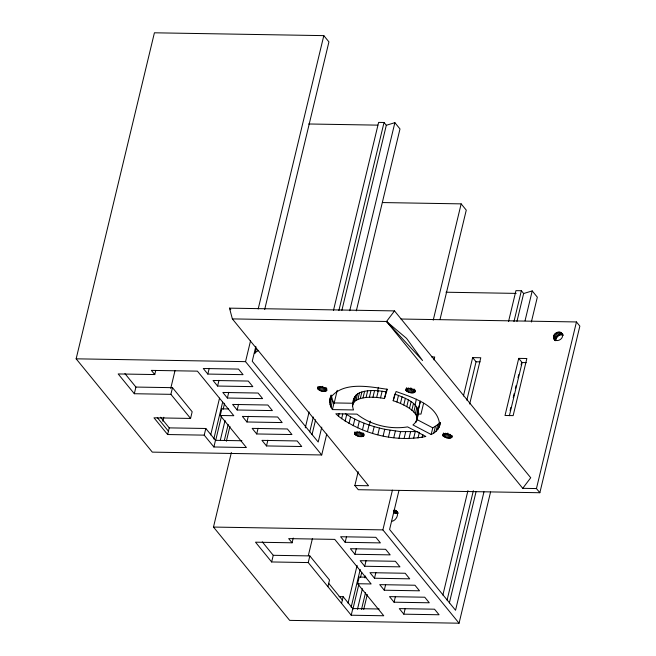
<?xml version="1.0" encoding="UTF-8"?>
<svg xmlns="http://www.w3.org/2000/svg" width="656" height="656" viewBox="0 0 656 656"><rect width="100%" height="100%" fill="white"/><g stroke="black" fill="none" stroke-linecap="round" stroke-linejoin="round"><path stroke-width="0.98" d="M386.909 389.098L386.048 391.862C377.315 390.361 367.926 389.492 359.496 392.813C353.289 395.371 351.075 404.129 353.535 409.943L332.412 409.59C329.632 405.711 328.951 400.66 330.714 396.208M439.684 425.416C438.651 404.842 412.05 397.47 396.076 391.509L393.19 400.734C401.464 403.178 426.58 414.157 412.944 424.932L431.172 434.502C436.117 432.435 439.848 427.974 440.373 422.562M354.051 399.725L354.224 398.069M553.508 337.405C553 332.477 561.872 329.501 562.553 335.306C563.061 340.234 554.189 343.211 553.508 337.405L555.78 340.193L556.313 337.947L559.043 334.56L558.994 335.355L557.92 336.02L557.403 335.659L557.01 336.913L556.009 337.053L556.313 337.947L554.041 335.167M393.19 400.734L394.789 394.067C403.653 397.446 421.726 403.383 417.536 415.74M326.729 434.092L321.719 454.961L152.315 452.132L76.145 358.824L154.414 32.8L323.818 35.629L328.927 41.894L264.68 309.517M135.915 387.065L172.495 387.671L192.167 411.763L190.568 418.43L170.896 394.338L134.316 393.723L135.915 387.065L124.935 373.617M134.316 393.723L118.17 373.945L154.75 374.56L155.669 370.747M162.86 421.226L163.82 417.249M170.74 388.418L175.037 370.525M170.896 394.338L172.495 387.671M228.624 408.942L221.851 408.827L220.252 415.494L246.402 447.523L213.881 446.982L204.213 435.141L167.624 434.534L169.223 427.876L160.54 417.232M207.829 374.068L203.278 368.5L238.513 369.082L243.056 374.658L207.829 374.068L209.198 368.36M204.213 435.141L205.812 428.483L169.223 427.876M217.603 386.048L213.052 380.472L248.288 381.062L252.839 386.63L217.603 386.048L218.973 380.332M210.699 434.936L219.539 398.118M213.815 438.979L222.646 402.169M213.881 446.982L215.48 440.324L205.812 428.483M215.758 440.078L221.49 416.199M223.163 409.237L224.598 403.268M227.378 398.028L222.835 392.452L258.07 393.042L262.613 398.61L227.378 398.028L228.755 392.313M220.35 440.102L225.057 420.496M224.409 440.168L228.173 424.481M226.361 441.25L229.944 426.302M321.719 454.961L245.541 361.645L250.551 340.776M258.193 308.968L323.818 35.629M237.16 410L232.609 404.432L267.845 405.023L272.396 410.59L237.16 410L238.53 404.293M255.84 346.327L252.257 361.251L318.201 442.037L321.784 427.113M490.557 492L459.061 623.2L289.657 620.371L213.479 527.063L231.379 452.509M255.241 353.117L256.43 348.147M246.935 421.98L242.392 416.412L277.627 416.995L282.17 422.571L246.935 421.98L248.304 416.273M256.717 433.96L252.166 428.384L287.402 428.975L291.953 434.543L256.717 433.96L258.087 428.245M266.492 445.932L261.949 440.365L297.184 440.955L301.727 446.523L266.492 445.932L267.861 440.225M365.966 577.182L359.193 577.067L357.594 583.725L383.744 615.763L351.214 615.221L308.238 562.569L271.65 561.962L273.249 555.304L262.269 541.848M305.286 427.835L309.107 411.919M333.469 310.436L378.61 122.401L384.031 122.492L386.302 125.28L341.874 310.329M317.52 388.5L317.832 387.507C320.784 386.171 325.105 387.138 326.991 389.82L327 390.353C324.425 392.6 319.406 391.14 317.52 388.5L317.98 386.597M317.857 389.082L318.308 387.179M318.48 389.672L319.169 386.819M319.365 390.23L320.284 386.417M309.747 431.902L313.33 416.978M338.881 310.526L384.031 122.492M320.448 390.705L321.358 386.901M321.661 391.083L322.801 386.327M312.018 434.69L315.602 419.766M322.908 391.329L323.818 387.516M324.105 391.419L325.023 387.614M325.179 391.361L326.098 387.557M326.057 391.156L326.745 388.303M271.65 561.962L255.504 542.184L292.092 542.791L293.232 538.035M349.73 310.706L394.871 122.672L386.302 125.28M329.804 400.012L331.116 395.002M329.689 402.292L331.288 395.625L332.6 400.439L334.011 402.932L332.412 409.59M330.091 404.654L331.69 397.995M331.001 407.097L332.6 400.439M334.125 403.276L337.233 390.353M356.323 310.837L399.988 128.937L394.871 122.672M338.504 416.281L335.823 413.772L356.946 414.125C370.911 425.186 390.09 429.721 407.614 426.9L425.842 436.478C395.896 442.529 362.907 434.502 338.504 416.281L339.185 413.428M308.312 555.665L312.371 538.765M341.612 418.766L342.752 414.002M308.238 562.569L309.837 555.911L273.249 555.304M345.113 421.185L346.721 414.526L345.31 413.559M352.452 406.384L354.863 396.527M348.992 423.522L350.591 416.863L346.721 414.526M352.625 404.727L354.371 401.792L355.97 395.125M354.371 401.792L355.921 400.537L357.52 393.879M355.921 400.537L357.897 399.471L359.496 392.813M353.207 425.76L354.806 419.102L350.591 416.863M357.897 399.471L360.275 398.594L361.874 391.935M354.478 433.764L354.789 432.771C357.733 431.435 362.055 432.411 363.949 435.084L363.629 436.076C360.685 437.413 356.364 436.437 354.478 433.764L354.937 431.861M360.275 398.594L363.006 397.921L364.613 391.263M354.806 434.354L355.265 432.452M355.437 434.936L356.118 432.083M357.717 427.876L359.316 421.209L354.806 419.102M356.323 435.494L357.233 431.689M363.006 397.921L366.064 397.462L367.663 390.804M357.397 435.969L358.315 432.165M358.611 436.347L359.75 431.591M359.857 436.593L360.767 432.78M366.064 397.462L369.394 397.233L370.993 390.574M362.481 429.844L364.08 423.186L359.316 421.209M361.054 436.683L361.973 432.878M362.137 436.625L363.047 432.821M363.014 436.42L363.695 433.567M363.629 436.076L364.088 434.174M369.394 397.233L372.952 397.224L374.551 390.558M327.91 586.669L329.509 580.002L309.837 555.911M367.45 431.656L369.049 424.99L364.08 423.186M400.98 319.021L576.452 321.948L579.855 326.122L539.855 492.73L358.266 489.704L354.863 485.53L358.192 471.639M369.385 425.031L370.337 421.062M377.479 391.312L378.43 387.343M372.952 397.224L376.683 397.438L378.282 390.771M345.163 542.307L340.62 536.739L375.847 537.321L380.398 542.897L345.163 542.307L346.532 536.6M376.683 397.438L380.537 397.872L382.136 391.214M372.583 433.28L374.182 426.621L369.049 424.99M380.537 397.872L384.441 398.528L386.048 391.862M377.831 434.723L379.43 428.056L374.182 426.621M341.555 603.381L343.154 596.722L339.086 596.657M383.137 435.945L384.736 429.286L400.57 431.623L417.847 431.55M354.945 554.287L350.394 548.711L385.63 549.302L390.181 554.869L354.945 554.287L356.315 548.572M348.041 603.167L357.11 565.365M388.467 436.953L390.066 430.295M396.905 402.005L398.504 395.338M351.149 607.218L360.226 569.416M400.447 403.432L402.046 396.765M393.756 437.732L395.355 431.074M351.214 615.221L352.813 608.555L343.154 596.722M352.854 609.309L358.832 584.439M360.497 577.469L361.694 572.499M405.941 390.558L405.925 388.975C408.868 387.639 413.19 388.614 415.076 391.288L415.084 391.821C412.624 394.067 408.212 392.534 405.941 390.558L406.63 387.696M406.572 391.14L407.261 388.286M364.72 566.259L360.169 560.691L395.404 561.282L399.955 566.85L364.72 566.259L366.089 560.552M403.76 404.99L405.359 398.331M407.458 391.698L408.368 387.893M408.54 392.173L409.451 388.368M357.454 609.317L362.391 588.735M364.982 577.944L365.458 575.984M409.746 392.55L410.886 387.794M398.971 438.282L400.57 431.623M406.786 406.663L408.385 400.004M410.992 392.796L411.902 388.992M412.189 392.895L413.108 389.082M409.492 408.417L411.091 401.759M413.272 392.837L414.182 389.024M361.513 609.391L365.515 592.721M414.149 392.624L414.838 389.771M414.764 392.28L415.215 390.377M404.047 438.585L405.646 431.927M363.703 609.49L367.286 594.541M459.061 623.2L382.883 529.884L392.427 490.13M433.231 320.161L461.152 203.868L382.571 202.556M411.829 410.238L413.428 403.579M414.986 405.088L416.404 399.176M413.78 412.091L415.379 405.433M374.494 578.239L369.951 572.672L405.187 573.254L409.729 578.83L374.494 578.239L375.872 572.532M408.942 438.651L410.541 431.984M415.297 413.952L416.896 407.286M416.363 415.789L417.962 409.123M418.159 410.246L420.283 401.382M398.914 490.688L389.598 529.49L455.543 610.269L483.964 491.877M418.257 410.107L420.406 401.152M439.996 319.57L466.268 210.133L461.152 203.868M416.962 417.577L418.561 410.918M415.937 422.398L416.396 420.496M416.847 418.594L417.306 416.691M416.749 420.906L418.692 412.632M413.608 438.462L415.215 431.804M423.587 403.251L420.988 414.084L417.938 414.034M433.993 359.931L434.698 356.979L431.648 356.93M418.011 438.036L419.381 432.329M384.277 590.22L379.726 584.644L414.961 585.234L419.512 590.81L384.277 590.22L385.646 584.504M422.103 437.372L422.792 434.518M431.172 434.502L432.771 427.843L437.634 424.719L439.34 422.882L437.741 429.549M433.829 433.042L435.428 426.375M394.051 602.2L389.508 596.624L424.744 597.214L429.286 602.782L394.051 602.2L395.429 596.484M436.035 431.377L437.634 424.719M438.971 427.556L440.11 422.792M442.898 435.822L442.874 434.239C445.818 432.903 450.147 433.878 452.033 436.552L452.033 437.093C449.581 439.331 445.162 437.798 442.898 435.822L443.579 432.968M443.522 436.412L444.21 433.55M444.407 436.962L445.326 433.157M445.49 437.445L446.4 433.632M403.834 614.172L399.283 608.604L434.518 609.194L439.069 614.762L403.834 614.172L405.203 608.465M446.695 437.814L447.835 433.058M447.941 438.06L448.86 434.256M449.147 438.159L450.057 434.346M450.221 438.101L450.91 435.24M451.098 437.888L451.558 435.986M451.713 437.544L452.173 435.641M463.431 396.011L472.648 357.61L480.782 357.75L469.671 404.022M466.842 400.185L476.059 361.784L472.648 357.61M442.866 595.074L467.941 490.614M508.548 321.481L515.952 290.641L521.364 290.731L523.644 293.519L516.953 321.374M447.08 600.142L473.353 490.704M513.96 321.571L521.364 290.731M449.36 602.93L476.108 491.5M525.046 320.759L532.213 290.911L523.644 293.519M518.724 358.381L505.013 415.486L513.148 415.617L526.858 358.512L518.724 358.381L522.135 362.555L526.202 362.62M510.122 410.492L510.844 407.507M513.23 397.569L514.181 393.592M515.378 388.623L516.092 385.638M518.002 377.692L518.716 374.707M521.102 364.769L521.577 362.784M531.36 322.03L537.33 297.176L532.213 290.911M509.368 415.724L522.135 362.555M539.855 492.73L536.452 488.556L576.452 321.948M384.441 398.528L387.327 389.303C369.459 386.737 342.998 381.013 330.427 397.856M386.54 321.473L406.556 338.373L422.579 360.546L386.54 321.473L394.51 310.903L530.72 477.757L522.742 488.326L386.54 321.473L232.363 318.906L229.502 308.148L394.51 310.903M258.612 350.378L254.389 353.125M561.831 334.002L558.994 335.355L556.723 332.567M391.73 521.364C396.847 520.552 400.308 512.172 394.486 509.884L397.151 513.304L394.002 513.254M562.873 334.248L560.167 334.937L557.895 332.149M308.656 123.984L377.831 125.14M445.998 292.223L516.19 293.396M476.059 361.784L480.126 361.85M76.145 358.824L245.541 361.645M334.011 402.932L353.125 403.251M220.252 415.494L233.807 415.715L197.423 371.148L151.347 370.378L154.75 374.56M190.568 418.43L153.98 417.815L167.624 434.534M215.48 440.324L241.9 440.758M354.863 485.53L368.574 485.752L232.363 318.906M522.742 488.326L536.452 488.556M213.479 527.063L382.883 529.884M357.594 583.725L371.14 583.955L334.757 539.388L288.681 538.617L292.092 542.791M352.813 608.555L379.242 608.998M561.134 332.641L563.406 335.429L561.339 334.806L559.068 332.026M379.43 428.056L384.736 429.286M554.96 338.676L555.894 339.07L553.623 336.29M417.142 419.635L432.771 427.843M393.526 511.393L395.625 513.074L394.059 510.991M393.698 510.22L397.151 513.304M394.486 509.884L397.815 513.254M397.634 512.713L395.748 510.524L397.938 513.246M397.848 512.861L396.732 511.5L397.88 513.058M560.175 332.19L562.446 334.97M555.648 333.24L557.92 336.02M554.738 334.125L557.01 336.913M553.697 338.463L555.394 340.546M554.172 339.373L555.312 340.759M229.502 308.148L230.797 309.73M328.705 583.332L342.35 600.051M157.26 417.528L168.428 431.205"/></g></svg>
